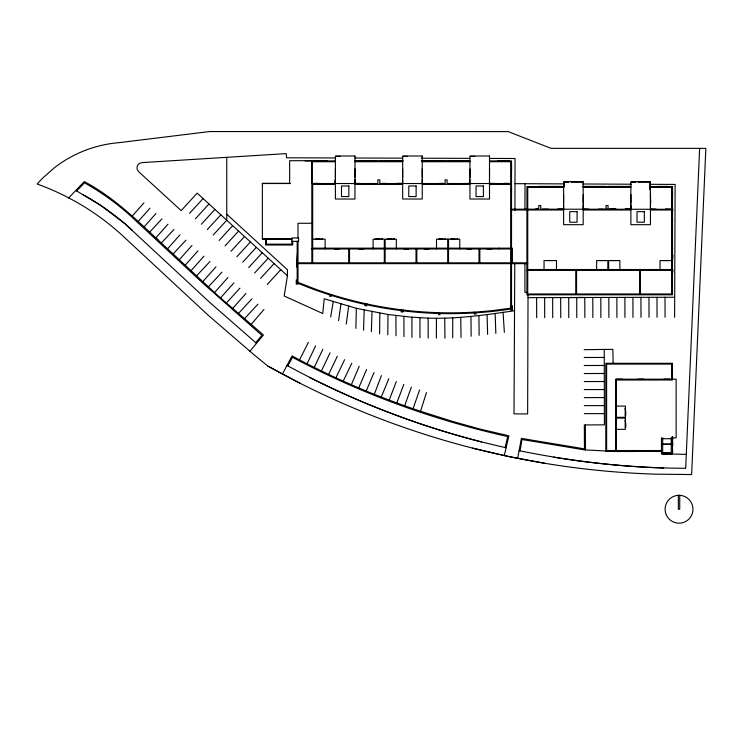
<?xml version="1.0" encoding="UTF-8"?>
<svg xmlns="http://www.w3.org/2000/svg" width="743" height="743" viewBox="0 0 743 743"><rect width="100%" height="100%" fill="white"/><g stroke="black" fill="none" stroke-linecap="round" stroke-linejoin="round"><path stroke-width="1.11" d="M419.953 337.759L419.962 317.688L411.928 317.131L411.919 337.303M514.945 210.241L515.048 158.5L489.544 158.426M649.363 186.558L672.471 186.558L672.471 270.341L526.926 270.341M436.382 338.13L436.438 318.097M452.682 337.805L452.747 317.865M514.778 263.366L513.998 413.87L527.641 413.935L528.032 294.479M524.92 209.591L525.041 183.707L564.29 183.892M387.79 334.814L387.985 314.493L356.352 308.308L324.217 298.77L322.731 313.509L284.188 296.002L287.43 275.792L287.43 269.774L226.754 214.225M379.58 333.895L379.831 313.23M650.469 209.192L650.45 210L671.653 210L672.48 209.192M355.878 328.36L356.352 308.308M363.55 330.189L364.172 310.137M674.616 317.261L675.118 184.422L649.716 184.301M371.342 331.777L372.039 311.726M699.627 148.359L685.687 468.294L684.981 468.266C629.265 468.109 573.652 461.784 519.088 450.676M401.304 309.738L401.136 311.874L402.966 312.023L403.133 309.887M346.266 324.05L348.662 306.023M338.594 320.614L340.972 303.738M330.663 317.057L333.273 301.454M520.072 450.862L521.967 439.484L584.295 449.868L613.151 451.354M517.676 458.208L521.391 438.379L584.462 448.874L584.342 424.959L604.403 424.857L604.245 349.424L612.873 349.405L613.151 363.29M365.147 303.45L364.739 305.549L366.531 305.912L366.949 303.813M505.138 447.5L507.692 436.559C432.863 419.888 360.123 393.372 292.473 357.272L287.885 365.881M504.302 455.505L508.89 435.807L480.312 429.157L452.58 421.411L420.538 411.269C376.274 396.456 333.161 378.066 292.064 355.916L282.489 373.887M420.538 411.269L426.482 392.508M331.722 294.497L331.053 296.531L329.316 295.965M413.024 408.752L419.591 390.038M404.656 405.817L411.381 387.084M396.827 402.92L403.83 384.372M374.286 394.366L381.4 375.624M389.23 400.04L396.316 381.54M381.289 397.022L388.821 378.67M366.234 390.976L373.98 372.568M351.393 384.651L359.203 366.308M358.776 387.8L366.587 369.457M306.998 363.884L315.626 345.848M314.215 367.395L322.861 349.312M321.45 370.859L330.106 352.776M328.694 374.323L337.341 356.241M335.929 377.778L344.585 359.705M343.21 381.168L351.82 363.169M299.531 359.9L308.382 342.384M249.852 351.328L263.431 334.982L218.033 295.751L155.398 237.5M255.731 342.681L261.889 335.362L202.068 282.461L131.576 216.807A249.332 249.332 0 0 0 84.479 182.852L76.687 190.96M251.013 324.598L263.941 309.487M132.245 216.055L143.975 202.858M138.161 221.488L149.975 208.189M144.04 226.949L155.974 213.52M155.807 237.871L167.974 224.182M167.537 248.831L179.973 234.844M179.267 259.79L191.963 245.506M185.137 265.27L197.963 250.846M190.997 270.758L203.963 256.177M202.737 281.718L215.962 266.839M214.551 292.584L227.952 277.501M220.504 297.962L233.952 282.832M232.503 308.624L245.952 293.494M189.53 213.362L203.08 198.567M195.446 218.786L208.997 203.981M201.372 224.2L214.922 209.405M207.288 229.624L220.838 214.82M213.204 235.039L226.754 220.244L226.754 157.377M219.129 240.463L232.67 225.658M225.045 245.877L238.596 231.082M230.962 251.301L244.512 236.506M236.887 256.716L250.428 241.921M242.803 262.14L256.354 247.345M248.719 267.554L262.27 252.759M226.271 303.116L239.952 288.163M254.645 272.978L268.186 258.183M260.561 278.393L274.111 263.598M267.22 284.495L280.77 269.7M208.356 286.919L221.953 272.17M238.271 313.667L251.951 298.825M244.345 318.914L257.942 304.156M149.631 232.141L161.974 218.851M161.333 243.035L173.973 229.513M173.063 253.995L185.964 240.175M196.505 275.904L209.963 261.508M68.672 197.898L84.331 181.608C112.342 196.468 135.31 218.535 158.185 240.091M650.469 205.746L650.45 187.375L671.653 187.375L672.471 186.558L672.471 294.804L526.926 294.804L526.926 263.106M514.639 310.723C483.294 315.246 451.744 319.945 419.962 317.688M476.282 313.955L474.471 314.224L474.155 312.106M584.184 349.684L604.245 349.424M584.75 297.488L568.711 297.544L568.766 317.623M528.032 297.646L674.449 297.265M583.209 297.497L576.735 297.516L576.763 317.586M584.193 357.485L604.263 357.448M584.212 365.519L604.273 365.472M584.23 373.543L604.291 373.497M584.249 381.568L604.31 381.521M584.267 389.592L604.328 389.546M584.286 397.616L604.347 397.57M584.295 405.641L604.365 405.594M584.314 413.665L604.375 413.628M336.003 156.401L340.294 156.401M403.273 156.401L407.563 156.401M470.533 156.401L474.833 156.401M335.595 160.906L311.781 160.906L311.856 262.827M354.968 160.906L403.273 160.906M421.244 160.906L469.938 160.906M489.507 160.906L511.518 160.906L511.518 308.893A396.409 396.409 0 0 1 297.181 282.907L297.181 241.326M311.781 161.305L327.375 161.305L327.375 160.757L305.104 160.906M311.856 161.723L335.399 161.723M354.968 161.723L402.669 161.723M422.238 161.723L469.938 161.723M489.507 161.723L510.701 161.723L510.701 183.53M511.518 165.076L511.518 170.296M354.968 168.8L354.968 177.233M335.399 169.005L335.399 177.438M402.669 168.995L402.669 177.447M422.238 169.005L422.238 177.438M469.938 169.005L469.938 177.438M489.507 169.032L489.507 177.456M354.968 179.258L354.968 182.945M402.641 179.258L402.641 182.945M422.238 179.258L422.238 182.945M469.706 179.202L469.706 182.797M489.479 179.258L489.479 182.945M564.216 182.128L568.506 182.016L564.216 182.016L564.216 186.939M570.94 182.137L582.577 182.137M638.218 182.137L649.837 182.137L649.837 189.837M469.929 183.317L464.134 183.521M314.53 183.335L320.335 183.53M354.94 183.335L360.745 183.53M381.828 183.335L387.605 183.53M396.864 183.335L402.669 183.335M443.088 183.335L437.339 183.53M489.461 183.335L495.237 183.53M504.581 183.335L510.357 183.53M262.363 183.53L290.457 183.53M311.856 183.53L377.815 183.53L377.815 179.862L379.822 179.862L379.822 183.53L445.085 183.53L445.085 179.862L447.091 179.862L447.091 183.53L511.518 183.53M335.399 184.348L312.673 184.348L312.673 262.827M354.968 184.348L402.669 184.348M422.238 184.348L469.938 184.348M489.507 184.348L510.701 184.348L510.701 262.827L297.999 262.827L297.999 241.326M564.216 186.558L526.926 186.558L526.926 209.758M582.363 186.558L630.881 186.558M563.612 187.375L527.734 187.375L527.734 269.523L671.653 269.523M583.181 187.375L630.881 187.375M511.518 188.49L511.518 193.31M672.471 190.57L672.554 195.79M563.612 194.638L563.612 203.062M583.181 194.657L583.181 203.09M630.881 194.657L630.881 203.08M650.459 194.657L650.664 203.062M563.593 204.91L563.593 208.607M583.181 204.91L583.181 208.607M630.658 205.003L630.853 208.588L630.658 204.901M650.45 204.91L650.45 208.607M557.835 208.987L563.612 208.987M583.162 208.987L588.939 209.192M650.431 208.987L656.208 209.192M665.552 208.987L671.31 209.192M510.701 209.192L538.777 209.192L538.777 205.532L540.783 205.532L540.783 209.192L672.619 209.303M511.518 210L526.926 210L526.926 262.827L512.336 262.827L512.336 248.153L312.673 248.153M527.734 210L563.612 210M583.181 210L630.881 210M672.48 214.095L672.239 222.306L672.619 218.897M311.856 223.281L297.999 223.281L297.999 237.955M262.363 238.874L291.878 238.874M291.878 239.079L262.363 239.079L262.363 183.326L289.64 183.326L289.64 160.702L312.06 160.702L312.06 183.53M312.673 239.181L325.109 239.181L325.109 248.97M291.878 241.326L298.612 241.326L298.612 237.955L291.878 237.955L291.878 244.178L266.44 244.178L266.44 238.531M311.856 248.97L511.518 248.97M672.619 255.36L672.415 259.771M671.653 260.552L660.035 260.552L660.035 270.341M297.228 262.353L297.033 266.765M511.518 263.644L527.734 263.644M672.619 270.006L672.415 274.418M671.653 272.783L672.471 272.783M671.653 283.798L672.471 283.798M298.101 284.142L296.262 284.142L296.262 279.86M526.991 292.361L524.92 292.361L524.92 263.626M510.599 305.847L512.438 305.847L512.438 310.128L510.599 310.128M438.259 314.726L440.097 314.726M615.594 380.175L615.594 385.97M615.594 406.096L625.374 406.096L625.374 429.343L615.594 429.343M625.374 408.093L625.374 415.318M625.179 408.297L625.782 411.91L625.782 415.114L625.179 415.114M615.594 417.315L625.374 417.315M615.594 418.123L625.374 418.123M625.374 420.12L625.374 427.346M625.179 420.324L625.782 423.937L625.782 427.141L625.179 427.141M662.682 438.714L671.245 438.714M615.594 443.729L615.594 449.515M662.682 444.11L671.245 444.11M662.682 444.305L671.245 444.305M661.456 444.658L662.682 444.658M671.245 444.658L672.471 444.658M672.471 448.159L672.666 452.273M615.594 450.537L606.622 450.537L606.622 364.107L671.653 364.107L671.653 379.19M661.456 450.537L616.411 450.537L616.411 380.007L672.471 380.007L672.471 363.29L605.805 363.29L605.805 451.354L661.456 451.354L661.66 452.961M619.987 451.047L616.597 451.503L634.652 451.503L627.881 451.047M644.794 451.047L658.335 451.503L640.057 451.354M335.353 157.953L286.659 157.804L286.148 153.615L141.904 162.615L139.777 163.228A5.247 5.247 0 0 0 138.7 171.726L181.171 210.603L197.164 193.143L287.43 275.792M355.061 158.008L402.595 158.157M421.142 158.213L469.827 158.361M515.029 183.679L525.041 183.707M661.753 453.759L686.291 454.4M582.763 183.985L631.253 184.218M387.985 314.493L411.919 317.242M544.795 463.288L508.565 456.499L472.659 448.131M287.002 365.417C355.702 402.91 429.714 430.717 506.113 447.732M267.917 366.113A847.819 847.819 0 0 0 654.778 474.145L691.631 474.563L705.85 148.359L550.962 148.331L508.166 131.604L209.628 131.548L119.419 142.619A121.926 121.926 0 0 0 54.295 167.825L42.509 178.246L37.15 184.004A253.512 253.512 0 0 1 65.189 196.059L74.189 200.814A253.512 253.512 0 0 1 123.542 236.553L207.901 314.967L254.329 355.043L267.917 366.113L300.441 383.453M75.823 190.459L100.5 205.263L124.852 223.662L210.325 302.949L256.502 343.322M584.76 297.516L584.88 317.567M503.057 312.144L504.358 332.335M495.135 313.332L495.822 333.384M487.092 314.651L487.622 334.341M460.753 317.41L461.031 337.461M478.919 315.691L479.124 335.334M444.713 318.069L444.936 338.13M470.951 316.639L471.146 336.273M585.345 424.959L585.475 449.859M395.926 315.645L396 335.734M665.013 297.181L665.069 317.224M656.988 297.311L657.044 317.252M648.964 297.339L649.02 317.289M640.94 297.358L640.995 317.317M632.915 297.321L632.971 317.419M624.891 297.404L624.947 317.447M616.866 297.423L616.922 317.484M608.842 297.451L608.898 317.512M600.818 297.516L600.873 317.577M592.793 297.488L592.849 317.558M560.686 297.571L560.742 317.642M552.662 297.599L552.718 317.707M544.638 297.627L544.693 317.688M536.613 297.646L536.669 317.716M671.653 187.375L671.672 209.192M428.154 318.069L428.172 338.13M403.923 316.499L403.96 336.56M679.734 495.349L679.734 509.243L678.34 509.243L678.34 495.349M672.619 436.745L672.619 445.772L672.164 436.745M672.471 436.745L672.471 453.797L661.456 453.797L661.456 437.896L662.682 437.896L662.682 452.58L671.245 452.58L671.245 437.896L676.139 437.896L676.139 379.19L615.594 379.19L615.594 451.354M671.653 210L671.653 293.987L527.734 293.987L527.734 270.341M671.031 453.797L662.905 453.797M669.666 379.19L663.889 379.19M669.471 260.552L662.245 260.552M668.923 186.957L668.923 186.409L657.481 186.409L657.481 186.957M668.765 186.409L668.765 186.957M657.639 186.409L657.639 186.957M652.605 270.341L647.785 270.341M643.8 379.19L638.051 379.19M640.355 270.341L640.355 293.987M639.556 270.341L639.556 293.987M632.117 270.341L627.306 270.341M630.482 186.957L630.482 186.409L608.211 186.409L608.211 186.957M630.324 186.409L630.324 186.957M622.374 379.19L616.597 379.19M619.876 270.341L619.876 260.552L608.666 260.552L608.666 270.341M617.879 260.552L610.653 260.552M608.368 186.409L608.368 186.957M608.034 209.192L608.034 205.514L606.028 205.514L606.028 209.192M607.848 270.341L607.848 260.552L596.638 260.552L596.638 270.341M605.851 186.957L605.851 186.409L583.58 186.409L583.58 186.957M605.851 260.552L598.635 260.552M605.703 186.409L605.703 186.957M604.04 209.192L598.264 209.192M589.097 270.341L584.286 270.341M583.738 186.409L583.738 186.957M576.559 270.341L576.559 293.987M575.76 270.341L575.76 293.987M568.525 270.341L563.714 270.341M561.606 186.957L561.606 186.409L539.334 186.409L539.334 186.957M561.457 186.409L561.457 186.957M556.479 270.341L556.479 260.552L544.043 260.552L544.043 270.341M553.869 260.552L546.653 260.552M548.51 209.192L542.715 209.192M539.492 186.409L539.492 186.957M534.932 186.558L530.92 186.558M508.806 160.757L508.806 161.305M499.082 248.153L499.082 248.97M497.68 160.757L497.68 161.305M491.857 248.97L487.046 248.97M479.82 248.97L479.82 262.827M479.003 248.97L479.003 262.827M471.786 248.97L466.966 248.97M469.381 160.757L469.381 161.305M459.741 248.97L459.741 239.181L436.503 239.181L436.503 248.97M457.753 239.181L450.527 239.181M457.549 238.772L457.549 239.385M454.809 183.521L449.051 183.521M454.335 238.772L450.722 239.385M448.531 239.181L448.531 262.827M447.713 239.181L447.713 262.827M447.416 160.757L447.416 161.305M445.726 239.181L438.5 239.181M445.521 238.772L445.521 239.385M444.751 160.757L444.751 161.305M442.308 238.772L438.704 239.385M429.073 248.97L424.262 248.97M428.014 183.53L422.21 183.53M422.795 160.757L422.795 161.305M416.832 248.97L416.832 262.827M416.015 248.97L416.015 262.827M408.594 248.97L403.774 248.97M402.112 160.757L402.112 161.305M396.344 248.97L396.344 239.181L385.134 239.181L385.134 262.827M394.357 239.181L387.131 239.181M394.152 238.772L394.152 239.385M390.939 238.772L387.335 239.385M384.317 262.827L384.317 239.181L373.107 239.181L373.107 248.97M382.329 239.181L375.104 239.181M382.125 238.772L382.125 239.385M380.147 160.757L380.147 161.305M378.911 238.772L375.308 239.385M377.481 160.757L377.481 161.305M375.847 183.53L370.042 183.53M363.717 248.97L358.906 248.97M355.526 160.757L355.526 161.305M349.516 248.97L349.516 262.827M348.699 248.97L348.699 262.827M339.31 248.97L334.499 248.97M335.372 183.53L329.623 183.53M327.217 160.757L327.217 161.305M322.499 239.181L315.283 239.181M322.304 238.772L322.304 239.385M319.091 238.772L315.478 239.385M292.696 241.326L292.696 244.995L265.623 244.995L265.623 239.255M663.694 468.025A847.819 847.819 0 0 1 553.711 457.168M481.575 442.011A847.819 847.819 0 0 1 309.357 377.333M83.105 194.694A253.512 253.512 0 0 1 132.458 230.423M510.701 308.187L493.371 310.49A395.592 395.592 0 0 1 314.428 288.786L297.999 282.349L297.999 263.644L510.701 263.644L510.701 308.187M679.037 495.302L677.217 495.423A13.941 13.941 0 0 0 667.279 516.738A13.941 13.941 0 0 0 690.795 516.738A13.941 13.941 0 0 0 680.857 495.423L679.037 495.302M354.968 156.011L335.399 156.011L335.399 199.022L354.968 199.022L354.968 156.011M422.238 156.011L402.669 156.011L402.669 199.022L422.238 199.022L422.238 156.011M489.507 156.011L469.938 156.011L469.938 199.022L489.507 199.022L489.507 156.011M377.639 160.757L355.368 160.757L355.368 161.305L377.639 161.305L377.639 160.757M402.269 160.757L379.998 160.757L379.998 161.305L402.269 161.305L402.269 160.757M444.908 160.757L422.637 160.757L422.637 161.305L444.908 161.305L444.908 160.757M469.53 160.757L447.267 160.757L447.267 161.305L469.53 161.305L469.53 160.757M508.964 160.757L497.531 160.757L497.531 161.305L508.964 161.305L508.964 160.757M335.372 179.258L335.177 182.945L335.372 179.258M583.181 181.673L563.612 181.673L563.612 224.683L583.181 224.683L583.181 181.673M650.45 181.673L630.881 181.673L630.881 224.683L650.45 224.683L650.45 181.673M635.776 182.054L631.494 182.193L635.776 182.054M348.848 185.982L341.511 185.982L341.511 196.579L348.848 196.579L348.848 185.982M416.117 185.982L408.78 185.982L408.78 196.579L416.117 196.579L416.117 185.982M483.387 185.982L476.049 185.982L476.049 196.579L483.387 196.579L483.387 185.982M615.78 208.978L609.975 208.978L615.78 208.978M630.881 208.978L625.077 209.173L630.853 208.978M537.774 209.034L534.96 209.415L537.774 209.034M672.619 209.136L672.239 215.953L672.619 209.136M577.07 211.634L569.732 211.634L569.732 222.231L577.07 222.231L577.07 211.634M644.339 211.634L637.002 211.634L637.002 222.231L644.339 222.231L644.339 211.634M297.488 253.326L297.033 266.969L297.488 253.326M672.619 255.155L672.164 268.799L672.619 255.155M672.619 269.802L672.164 283.454L672.619 269.802"/></g></svg>
